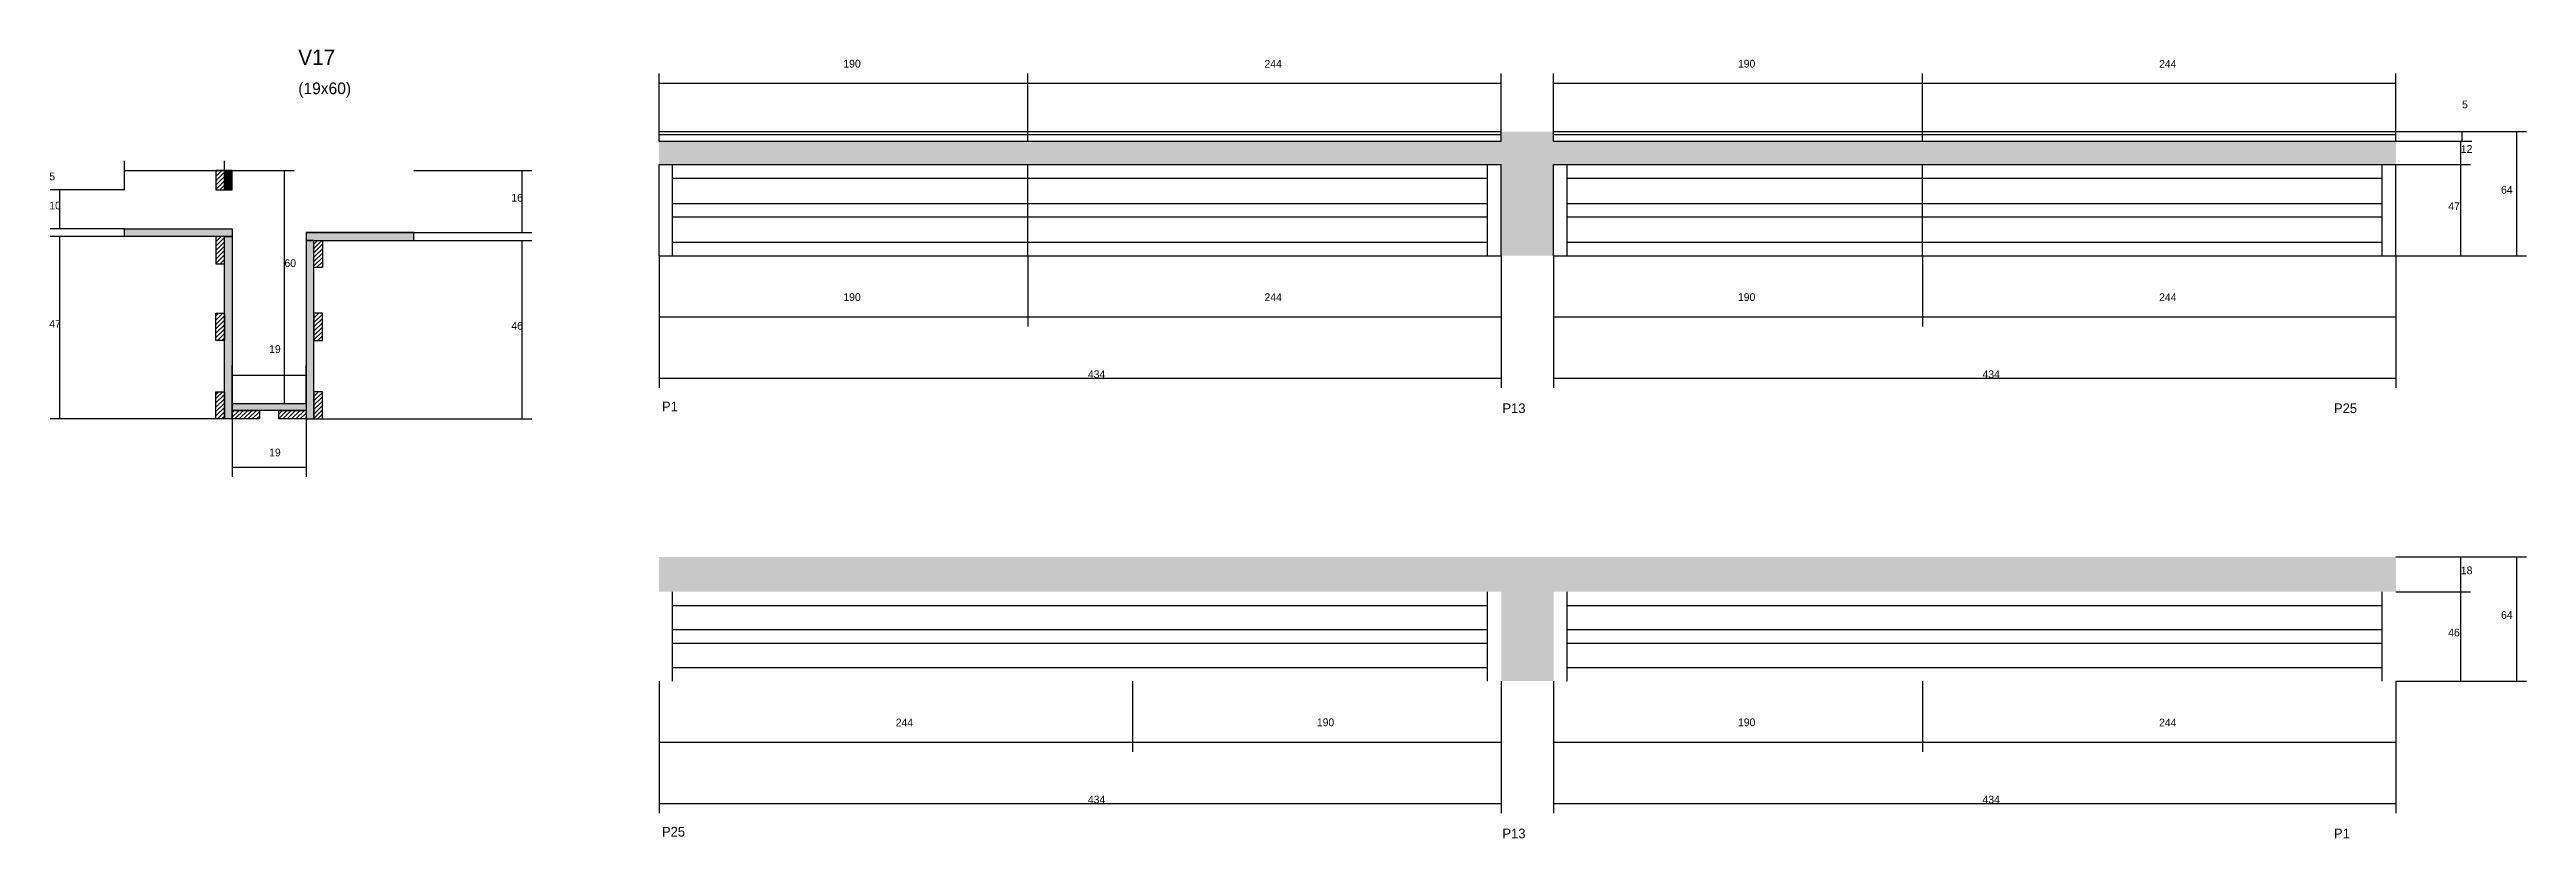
# Model space of a CAD drawing. Header units: metres. Extents: x -6600 to -4258, y 9692 to 10950.
# Drawn here: x -5534 to -4258, y 10541 to 10948 of the extents above; entities that cross this region are included whole.
import ezdxf

# ---------------------------------------------------------------- set-up
doc = ezdxf.new("R2010")
doc.units = ezdxf.units.M
for name, color, linetype in [('COTA', 241, 'Continuous'), ('Cota Seção (2x)', 4, 'Continuous'), ('Hachura', 253, 'Continuous'), ('Madeira', 126, 'Continuous'), ('NOMENCLATURA', 7, 'Continuous'), ('Painéis', 200, 'Continuous'), ('SARR_2.2x7', 40, 'Continuous'), ('SARR_EDITAR', 141, 'Continuous'), ('Texto Seção', 7, 'Continuous')]:
    doc.layers.add(name, color=color, linetype=linetype)

msp = doc.modelspace()

# ---------------------------------------------------------------- hatches: boundary and pattern name
at = {"layer": 'COTA'}
h = msp.add_hatch(dxfattribs=at)
h.set_pattern_fill('AR-CONC', scale=0.03)
h.paths.add_polyline_path([(-4786.2, 10841.2), (-4759.2, 10841.2), (-4759.2, 10841.2), (-4759.2, 10888.2), (-4759.2, 10888.2), (-4325.2, 10888.2), (-4325.2, 10888.2), (-4325.2, 10900.2), (-4325.2, 10900.2), (-4759.2, 10900.2), (-4759.2, 10900.2), (-4759.2, 10905.2), (-4759.2, 10905.2), (-4786.2, 10905.2), (-4786.2, 10905.2), (-4786.2, 10900.2), (-4786.2, 10900.2), (-5220.2, 10900.2), (-5220.2, 10900.2), (-5220.2, 10888.2), (-5220.2, 10888.2), (-4786.2, 10888.2), (-4786.2, 10888.2), (-4786.2, 10841.2)])
h = msp.add_hatch(dxfattribs=at)
h.set_pattern_fill('AR-CONC', scale=0.03)
h.paths.add_polyline_path([(-4786.2, 10622), (-4759.2, 10622), (-4759.2, 10668), (-4325.2, 10668), (-4325.2, 10686), (-5220.2, 10686), (-5220.2, 10668), (-4786.2, 10668)])
at = {"layer": 'Hachura'}
h = msp.add_hatch(dxfattribs=at)
h.set_pattern_fill('ANSI31', scale=0.5)
h.paths.add_polyline_path([(-5444.1, 10885.1), (-5448.5, 10885.1), (-5448.5, 10885.1), (-5448.5, 10875.1), (-5448.5, 10875.1), (-5444.1, 10875.1), (-5444.1, 10875.1), (-5444.1, 10885.1)])
h = msp.add_hatch(color=8, dxfattribs=at)
h.dxf.hatch_style = 1
h.paths.add_polyline_path([(-5440.1, 10885.1), (-5444.1, 10885.1), (-5444.1, 10885.1), (-5444.1, 10875.1), (-5444.1, 10875.1), (-5440.1, 10875.1), (-5440.1, 10875.1), (-5440.1, 10885.1)])
h = msp.add_hatch(color=8, dxfattribs=at)
h.dxf.hatch_style = 1
h.paths.add_polyline_path([(-5495.7, 10851.1), (-5495.7, 10855.1), (-5495.7, 10855.1), (-5440.1, 10855.1), (-5440.1, 10855.1), (-5440.1, 10851.1), (-5440.1, 10851.1), (-5495.7, 10851.1)])
h = msp.add_hatch(dxfattribs=at)
h.set_pattern_fill('ANSI31', scale=0.5)
h.paths.add_polyline_path([(-5444.1, 10851.1), (-5448.5, 10851.1), (-5448.5, 10851.1), (-5448.5, 10837.1), (-5448.5, 10837.1), (-5444.1, 10837.1), (-5444.1, 10837.1), (-5444.1, 10851.1)])
h = msp.add_hatch(color=8, dxfattribs=at)
h.dxf.hatch_style = 1
h.paths.add_polyline_path([(-5444.1, 10851.1), (-5440.1, 10851.1), (-5440.1, 10851.1), (-5440.1, 10757.1), (-5440.1, 10757.1), (-5444.1, 10757.1), (-5444.1, 10757.1), (-5444.1, 10851.1)])
h = msp.add_hatch(color=8, dxfattribs=at)
h.dxf.hatch_style = 1
h.paths.add_polyline_path([(-5346.5, 10849.1), (-5346.5, 10853.1), (-5346.5, 10853.1), (-5402.1, 10853.1), (-5402.1, 10853.1), (-5402.1, 10849.1), (-5402.1, 10849.1), (-5346.5, 10849.1)])
h = msp.add_hatch(color=8, dxfattribs=at)
h.dxf.hatch_style = 1
h.paths.add_polyline_path([(-5398.1, 10849.1), (-5402.1, 10849.1), (-5402.1, 10849.1), (-5402.1, 10757.1), (-5402.1, 10757.1), (-5398.1, 10757.1), (-5398.1, 10757.1), (-5398.1, 10849.1)])
h = msp.add_hatch(dxfattribs=at)
h.set_pattern_fill('ANSI31', scale=0.5)
h.paths.add_polyline_path([(-5398.1, 10849.1), (-5393.7, 10849.1), (-5393.7, 10849.1), (-5393.7, 10835.1), (-5393.7, 10835.1), (-5398.1, 10835.1), (-5398.1, 10835.1), (-5398.1, 10849.1)])
h = msp.add_hatch(dxfattribs=at)
h.set_pattern_fill('ANSI31', scale=0.5)
h.paths.add_polyline_path([(-5444.1, 10797.6), (-5448.5, 10797.6), (-5448.5, 10797.6), (-5448.5, 10811.6), (-5448.5, 10811.6), (-5444.1, 10811.6), (-5444.1, 10811.6), (-5444.1, 10797.6)])
h = msp.add_hatch(dxfattribs=at)
h.set_pattern_fill('ANSI31', scale=0.5)
h.paths.add_polyline_path([(-5398.1, 10797.6), (-5393.7, 10797.6), (-5393.7, 10797.6), (-5393.7, 10811.6), (-5393.7, 10811.6), (-5398.1, 10811.6), (-5398.1, 10811.6), (-5398.1, 10797.6)])
h = msp.add_hatch(dxfattribs=at)
h.set_pattern_fill('ANSI31', scale=0.5)
h.paths.add_polyline_path([(-5444.1, 10757.1), (-5448.5, 10757.1), (-5448.5, 10757.1), (-5448.5, 10771.1), (-5448.5, 10771.1), (-5444.1, 10771.1), (-5444.1, 10771.1), (-5444.1, 10757.1)])
h = msp.add_hatch(color=8, dxfattribs=at)
h.dxf.hatch_style = 1
h.paths.add_polyline_path([(-5440.1, 10761.5), (-5440.1, 10765.1), (-5440.1, 10765.1), (-5402.1, 10765.1), (-5402.1, 10765.1), (-5402.1, 10761.5), (-5402.1, 10761.5), (-5440.1, 10761.5)])
h = msp.add_hatch(dxfattribs=at)
h.set_pattern_fill('ANSI31', scale=0.5)
h.paths.add_polyline_path([(-5440.1, 10757.1), (-5440.1, 10761.5), (-5440.1, 10761.5), (-5426.1, 10761.5), (-5426.1, 10761.5), (-5426.1, 10757.1), (-5426.1, 10757.1), (-5440.1, 10757.1)])
h = msp.add_hatch(dxfattribs=at)
h.set_pattern_fill('ANSI31', scale=0.5)
h.paths.add_polyline_path([(-5416.1, 10757.1), (-5416.1, 10761.5), (-5416.1, 10761.5), (-5402.1, 10761.5), (-5402.1, 10761.5), (-5402.1, 10757.1), (-5402.1, 10757.1), (-5416.1, 10757.1)])
h = msp.add_hatch(dxfattribs=at)
h.set_pattern_fill('ANSI31', scale=0.5)
h.paths.add_polyline_path([(-5398.1, 10757.1), (-5393.7, 10757.1), (-5393.7, 10757.1), (-5393.7, 10771.1), (-5393.7, 10771.1), (-5398.1, 10771.1), (-5398.1, 10771.1), (-5398.1, 10757.1)])

# ---------------------------------------------------------------- linework, layer by layer
at = {"layer": 'COTA'}
for p, q in [((-5220.2, 10905.2), (-5220.2, 10935.1)), ((-5220.2, 10930.1), (-5030.2, 10930.1)), ((-5030.2, 10905.2), (-5030.2, 10935.1)), ((-5030.2, 10905.2), (-5030.2, 10935.1)), ((-5030.2, 10930.1), (-4786.2, 10930.1)), ((-4786.2, 10905.2), (-4786.2, 10935.1)), ((-4759.2, 10905.2), (-4759.2, 10935.1)), ((-4759.2, 10930.1), (-4569.2, 10930.1)), ((-4569.2, 10905.2), (-4569.2, 10935.1)), ((-4569.2, 10905.2), (-4569.2, 10935.1)), ((-4569.2, 10930.1), (-4325.2, 10930.1)), ((-4325.2, 10905.2), (-4325.2, 10935.1)), ((-4325.2, 10905.2), (-4257.9, 10905.2)), ((-4325.2, 10905.2), (-4286.1, 10905.2)), ((-4291.1, 10900.2), (-4291.1, 10905.2)), ((-4262.9, 10841.2), (-4262.9, 10905.2)), ((-5495.7, 10875.1), (-5495.7, 10890.1)), ((-5444.1, 10885.1), (-5444.1, 10890.1)), ((-4325.2, 10900.2), (-4286.7, 10900.2)), ((-4325.2, 10900.2), (-4286.1, 10900.2)), ((-4325.2, 10888.2), (-4286.7, 10888.2)), ((-4325.2, 10888.2), (-4286.7, 10888.2)), ((-4291.7, 10888.2), (-4291.7, 10900.2)), ((-4291.7, 10841.2), (-4291.7, 10888.2)), ((-5495.7, 10875.1), (-5533.9, 10875.1)), ((-5528.9, 10855.1), (-5528.9, 10875.1)), ((-5495.7, 10885.1), (-5444.1, 10885.1)), ((-5346.5, 10885.1), (-5285.8, 10885.1)), ((-5290.8, 10853.1), (-5290.8, 10885.1)), ((-5495.7, 10855.1), (-5533.9, 10855.1)), ((-5495.7, 10851.1), (-5533.9, 10851.1)), ((-5528.9, 10757.1), (-5528.9, 10851.1)), ((-5346.5, 10853.1), (-5285.8, 10853.1)), ((-5346.5, 10849.1), (-5285.8, 10849.1)), ((-5290.8, 10757.1), (-5290.8, 10849.1)), ((-5220.2, 10841.2), (-5220.2, 10804.7)), ((-5220.2, 10841.2), (-5220.2, 10773.1)), ((-5030.2, 10841.2), (-5030.2, 10804.7)), ((-5030.2, 10841.2), (-5030.2, 10804.7)), ((-4786.2, 10841.2), (-4786.2, 10804.7)), ((-4786.2, 10841.2), (-4786.2, 10773.1)), ((-4759.2, 10841.2), (-4759.2, 10804.7)), ((-4759.2, 10841.2), (-4759.2, 10773.1)), ((-4569.2, 10841.2), (-4569.2, 10804.7)), ((-4569.2, 10841.2), (-4569.2, 10804.7)), ((-4325.2, 10841.2), (-4325.2, 10804.7)), ((-4325.2, 10841.2), (-4325.2, 10773.1)), ((-4325.2, 10841.2), (-4286.7, 10841.2)), ((-4325.2, 10841.2), (-4257.9, 10841.2)), ((-5220.2, 10809.7), (-5030.2, 10809.7)), ((-5030.2, 10809.7), (-4786.2, 10809.7)), ((-4759.2, 10809.7), (-4569.2, 10809.7)), ((-4569.2, 10809.7), (-4325.2, 10809.7)), ((-5220.2, 10778.1), (-4786.2, 10778.1)), ((-4759.2, 10778.1), (-4325.2, 10778.1)), ((-5448.5, 10757.1), (-5533.9, 10757.1)), ((-5440.1, 10757.1), (-5440.1, 10727.3)), ((-5402.1, 10757.1), (-5402.1, 10727.3)), ((-5393.7, 10757.1), (-5285.8, 10757.1)), ((-5440.1, 10732.3), (-5402.1, 10732.3)), ((-4325.2, 10686), (-4286.7, 10686)), ((-4325.2, 10686), (-4257.9, 10686)), ((-4291.7, 10668), (-4291.7, 10686)), ((-4262.9, 10622), (-4262.9, 10686)), ((-4325.2, 10668), (-4286.7, 10668)), ((-4325.2, 10668), (-4286.7, 10668)), ((-4291.7, 10622), (-4291.7, 10668)), ((-5220.2, 10622), (-5220.2, 10585.5)), ((-5220.2, 10622), (-5220.2, 10553.9)), ((-4976.2, 10622), (-4976.2, 10585.5)), ((-4976.2, 10622), (-4976.2, 10585.5)), ((-4786.2, 10622), (-4786.2, 10585.5)), ((-4786.2, 10622), (-4786.2, 10553.9)), ((-4759.2, 10622), (-4759.2, 10585.5)), ((-4759.2, 10622), (-4759.2, 10553.9)), ((-4569.2, 10622), (-4569.2, 10585.5)), ((-4569.2, 10622), (-4569.2, 10585.5)), ((-4325.2, 10622), (-4325.2, 10585.5)), ((-4325.2, 10622), (-4325.2, 10553.9)), ((-4325.2, 10622), (-4286.7, 10622)), ((-4325.2, 10622), (-4257.9, 10622)), ((-5220.2, 10590.5), (-4976.2, 10590.5)), ((-4976.2, 10590.5), (-4786.2, 10590.5)), ((-4759.2, 10590.5), (-4569.2, 10590.5)), ((-4569.2, 10590.5), (-4325.2, 10590.5)), ((-5220.2, 10558.9), (-4786.2, 10558.9)), ((-4759.2, 10558.9), (-4325.2, 10558.9))]:
    msp.add_line(p, q, dxfattribs=at)
at = {"layer": 'Cota Seção (2x)'}
for p, q in [((-5440.1, 10885.1), (-5408.2, 10885.1)), ((-5413.2, 10765.1), (-5413.2, 10885.1)), ((-5440.1, 10765.1), (-5440.1, 10784.6)), ((-5440.1, 10779.6), (-5402.1, 10779.6)), ((-5402.1, 10765.1), (-5402.1, 10784.6)), ((-5440.1, 10765.1), (-5408.2, 10765.1))]:
    msp.add_line(p, q, dxfattribs=at)
at = {"layer": 'Madeira'}
for points in [[(-5444.1, 10885.1), (-5448.5, 10885.1), (-5448.5, 10875.1), (-5444.1, 10875.1)], [(-5444.1, 10851.1), (-5448.5, 10851.1), (-5448.5, 10837.1), (-5444.1, 10837.1)], [(-5398.1, 10849.1), (-5393.7, 10849.1), (-5393.7, 10835.1), (-5398.1, 10835.1)], [(-5444.1, 10797.6), (-5448.5, 10797.6), (-5448.5, 10811.6), (-5444.1, 10811.6)], [(-5398.1, 10797.6), (-5393.7, 10797.6), (-5393.7, 10811.6), (-5398.1, 10811.6)], [(-5444.1, 10757.1), (-5448.5, 10757.1), (-5448.5, 10771.1), (-5444.1, 10771.1)], [(-5440.1, 10757.1), (-5440.1, 10761.5), (-5426.1, 10761.5), (-5426.1, 10757.1)], [(-5416.1, 10757.1), (-5416.1, 10761.5), (-5402.1, 10761.5), (-5402.1, 10757.1)], [(-5398.1, 10757.1), (-5393.7, 10757.1), (-5393.7, 10771.1), (-5398.1, 10771.1)]]:
    msp.add_lwpolyline(points, close=True, dxfattribs=at)
at = {"layer": 'Painéis'}
for p, q in [((-5220.2, 10905.2), (-4786.2, 10905.2)), ((-5220.2, 10900.2), (-5220.2, 10905.2)), ((-5030.2, 10900.2), (-5030.2, 10905.2)), ((-4786.2, 10900.2), (-4786.2, 10905.2)), ((-4759.2, 10905.2), (-4325.2, 10905.2)), ((-4759.2, 10900.2), (-4759.2, 10905.2)), ((-4569.2, 10900.2), (-4569.2, 10905.2)), ((-4325.2, 10900.2), (-4325.2, 10905.2)), ((-5220.2, 10900.2), (-4786.2, 10900.2)), ((-5220.2, 10888.2), (-4786.2, 10888.2)), ((-5220.2, 10841.2), (-5220.2, 10888.2)), ((-5030.2, 10841.2), (-5030.2, 10888.2)), ((-4786.2, 10841.2), (-4786.2, 10888.2)), ((-4759.2, 10900.2), (-4325.2, 10900.2)), ((-4759.2, 10888.2), (-4325.2, 10888.2)), ((-4759.2, 10841.2), (-4759.2, 10888.2)), ((-4569.2, 10841.2), (-4569.2, 10888.2)), ((-4325.2, 10841.2), (-4325.2, 10888.2)), ((-5495.7, 10855.1), (-5440.1, 10855.1)), ((-5402.1, 10853.1), (-5346.5, 10853.1)), ((-5220.2, 10841.2), (-4786.2, 10841.2)), ((-4759.2, 10841.2), (-4325.2, 10841.2))]:
    msp.add_line(p, q, dxfattribs=at)
for points in [[(-5440.1, 10885.1), (-5444.1, 10885.1), (-5444.1, 10875.1), (-5440.1, 10875.1)], [(-5495.7, 10851.1), (-5495.7, 10855.1), (-5440.1, 10855.1), (-5440.1, 10851.1)], [(-5444.1, 10851.1), (-5440.1, 10851.1), (-5440.1, 10757.1), (-5444.1, 10757.1)], [(-5346.5, 10849.1), (-5346.5, 10853.1), (-5402.1, 10853.1), (-5402.1, 10849.1)], [(-5398.1, 10849.1), (-5402.1, 10849.1), (-5402.1, 10757.1), (-5398.1, 10757.1)], [(-5440.1, 10761.5), (-5440.1, 10765.1), (-5402.1, 10765.1), (-5402.1, 10761.5)]]:
    msp.add_lwpolyline(points, close=True, dxfattribs=at)
at = {"layer": 'SARR_2.2x7'}
for p, q in [((-5213.2, 10841.2), (-5213.2, 10888.2)), ((-4793.2, 10841.2), (-4793.2, 10888.2)), ((-4752.2, 10841.2), (-4752.2, 10888.2)), ((-4332.2, 10841.2), (-4332.2, 10888.2)), ((-5213.2, 10881.2), (-5030.2, 10881.2)), ((-5030.2, 10881.2), (-4793.2, 10881.2)), ((-4752.2, 10881.2), (-4569.2, 10881.2)), ((-4569.2, 10881.2), (-4332.2, 10881.2)), ((-5213.2, 10868.2), (-5030.2, 10868.2)), ((-5030.2, 10868.2), (-4793.2, 10868.2)), ((-4752.2, 10868.2), (-4569.2, 10868.2)), ((-4569.2, 10868.2), (-4332.2, 10868.2)), ((-5213.2, 10861.2), (-5030.2, 10861.2)), ((-5030.2, 10861.2), (-4793.2, 10861.2)), ((-4752.2, 10861.2), (-4569.2, 10861.2)), ((-4569.2, 10861.2), (-4332.2, 10861.2)), ((-5213.2, 10848.2), (-5030.2, 10848.2)), ((-5030.2, 10848.2), (-4793.2, 10848.2)), ((-4752.2, 10848.2), (-4569.2, 10848.2)), ((-4569.2, 10848.2), (-4332.2, 10848.2)), ((-5213.2, 10622), (-5213.2, 10668)), ((-5213.2, 10661), (-4976.2, 10661)), ((-4976.2, 10661), (-4793.2, 10661)), ((-4793.2, 10622), (-4793.2, 10668)), ((-4752.2, 10622), (-4752.2, 10668)), ((-4752.2, 10661), (-4569.2, 10661)), ((-4569.2, 10661), (-4332.2, 10661)), ((-4332.2, 10622), (-4332.2, 10668)), ((-5213.2, 10648.5), (-4976.2, 10648.5)), ((-4976.2, 10648.5), (-4793.2, 10648.5)), ((-4752.2, 10648.5), (-4569.2, 10648.5)), ((-4569.2, 10648.5), (-4332.2, 10648.5)), ((-5213.2, 10641.5), (-4976.2, 10641.5)), ((-4976.2, 10641.5), (-4793.2, 10641.5)), ((-4752.2, 10641.5), (-4569.2, 10641.5)), ((-4569.2, 10641.5), (-4332.2, 10641.5)), ((-5213.2, 10629), (-4976.2, 10629)), ((-4976.2, 10629), (-4793.2, 10629)), ((-4752.2, 10629), (-4569.2, 10629)), ((-4569.2, 10629), (-4332.2, 10629))]:
    msp.add_line(p, q, dxfattribs=at)
at = {"layer": 'SARR_EDITAR'}
for p, q in [((-5220.2, 10903.7), (-5030.2, 10903.7)), ((-5030.2, 10903.7), (-4786.2, 10903.7)), ((-4759.2, 10903.7), (-4569.2, 10903.7)), ((-4569.2, 10903.7), (-4325.2, 10903.7))]:
    msp.add_line(p, q, dxfattribs=at)

# ---------------------------------------------------------------- texts
at = {"layer": 'COTA'}
for s, p in [('190', (-5125.2, 10938.2)), ('244', (-4908.2, 10938.1)), ('190', (-4664.2, 10938.2)), ('244', (-4447.2, 10938.1)), ('5', (-4291.1, 10917.2)), ('12', (-4291.7, 10894.2)), ('5', (-5534.4, 10880.1)), ('64', (-4271, 10873.2)), ('10', (-5534.4, 10865.1)), ('16', (-5296.3, 10869.1)), ('47', (-4298.2, 10864.7)), ('190', (-5125.2, 10817.9)), ('244', (-4908.2, 10817.8)), ('190', (-4664.2, 10817.9)), ('244', (-4447.2, 10817.8)), ('47', (-5534.4, 10804.1)), ('46', (-5296.3, 10803.1)), ('434', (-4999.2, 10778.1)), ('434', (-4538.2, 10778.1)), ('19', (-5421.1, 10737.8)), ('18', (-4291.7, 10677)), ('64', (-4271, 10654)), ('46', (-4298.2, 10645)), ('244', (-5098.2, 10598.6)), ('190', (-4881.2, 10598.7)), ('190', (-4664.2, 10598.7)), ('244', (-4447.2, 10598.6)), ('434', (-4999.2, 10558.9)), ('434', (-4538.2, 10558.9))]:
    msp.add_text(s, height=4, dxfattribs=at).set_placement(p)
at = {"layer": 'Cota Seção (2x)'}
for s, p in [('60', (-5413.2, 10835.4)), ('19', (-5421.1, 10791.1))]:
    msp.add_text(s, height=4, dxfattribs=at).set_placement(p)
at = {"layer": 'NOMENCLATURA'}
for s, p in [('P1', (-5218.7, 10761)), ('P13', (-4785.6, 10760.1)), ('P25', (-4357.1, 10760.1)), ('P25', (-5218.7, 10541.8)), ('P13', (-4785.6, 10540.9)), ('P1', (-4357.1, 10540.9))]:
    msp.add_text(s, height=5, dxfattribs=at).set_placement(p)
at = {"layer": 'Texto Seção'}
for s, height, p in [('V17', 8, (-5406.1, 10939.5)), ('(19x60)', 6, (-5406.1, 10924.5))]:
    msp.add_text(s, height=height, dxfattribs=at).set_placement(p)

doc.saveas('drawing.dxf')
